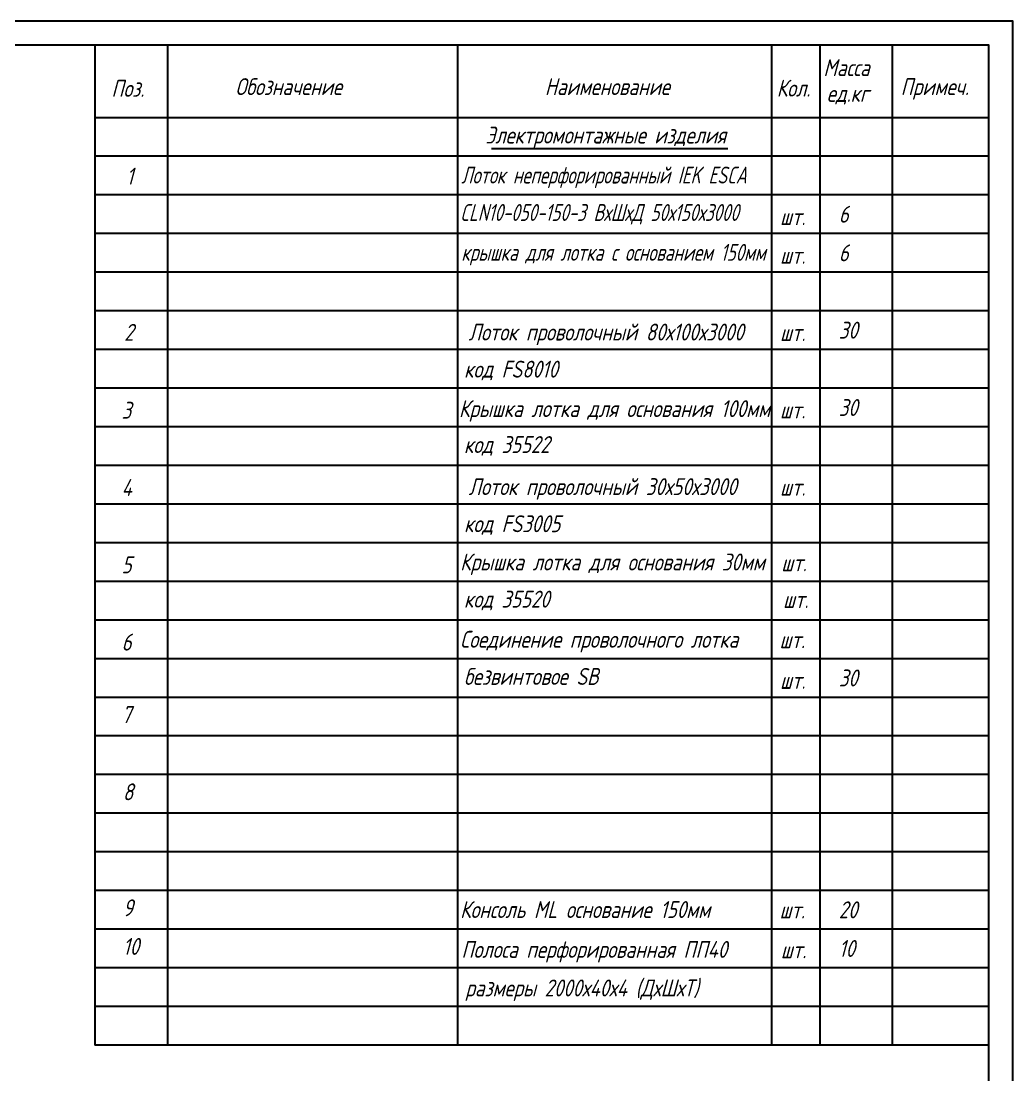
# Model space of a CAD drawing. Header units: millimetres. Extents: x 409 to 1826, y -2285 to 789.
# Drawn here: x 1254.7 to 1460, y -101.7 to 116.5 of the extents above; entities that cross this region are included whole.
import ezdxf

# ---------------------------------------------------------------- set-up
doc = ezdxf.new("R2010")
doc.units = ezdxf.units.MM
for name, color, linetype, lineweight in [('1-основная-05', 2, 'Continuous', 50), ('1-основная-06', 2, 'Continuous', 60), ('7-тонкая-текст.-02', 4, 'Continuous', 30), ('7-тонкая.текст-02', 4, 'Continuous', 30), ('Архитек.-025', 140, 'Continuous', 25), ('Тонкая', 7, 'Continuous', 30)]:
    doc.layers.add(name, color=color, linetype=linetype, lineweight=lineweight)
doc.layers.add('проводка', color=184, linetype='Continuous')
doc.styles.add('GOST тип А', font='GOST_A.TTF', dxfattribs={"oblique": 15})

msp = doc.modelspace()

# ---------------------------------------------------------------- linework, layer by layer
at = {"layer": '1-основная-05', "color": 7, "lineweight": 30}
msp.add_lwpolyline([(429, -472.5), (1455, -472.5), (1455, 111.5), (429, 111.5)], close=True, dxfattribs=at)
at = {"layer": '1-основная-06', "color": 7, "lineweight": 30}
for p, q in [((1270, 111.5), (1270, -95.5)), ((1285, 111.5), (1285, -95.5)), ((1345, 111.5), (1345, -95.5)), ((1410, 111.5), (1410, -95.5)), ((1420, 111.5), (1420, -95.5)), ((1435, 111.5), (1435, -95.5)), ((1455, 96.5), (1270, 96.5))]:
    msp.add_line(p, q, dxfattribs=at)
at = {"layer": '7-тонкая-текст.-02', "color": 7, "lineweight": 30, "ltscale": 0.8}
msp.add_line((1352.094, 90.134), (1401.023, 90.134), dxfattribs=at)
at = {"layer": 'Архитек.-025', "color": 7, "lineweight": 30}
msp.add_lwpolyline([(409, -477.5), (1460, -477.5), (1460, 116.5), (409, 116.5)], close=True, dxfattribs=at)
at = {"layer": 'Тонкая', "color": 7, "lineweight": 30}
for p, q in [((1455, 88.5), (1270, 88.5)), ((1455, 80.5), (1270, 80.5)), ((1455, 72.5), (1270, 72.5)), ((1455, 64.5), (1270, 64.5)), ((1455, 56.5), (1270, 56.5)), ((1455, 48.5), (1270, 48.5)), ((1455, 40.5), (1270, 40.5)), ((1455, 32.5), (1270, 32.5)), ((1455, 24.5), (1270, 24.5)), ((1455, 16.5), (1270, 16.5)), ((1455, 8.5), (1270, 8.5)), ((1455, 0.5), (1270, 0.5)), ((1455, -7.5), (1270, -7.5)), ((1455, -15.5), (1270, -15.5)), ((1455, -23.5), (1270, -23.5)), ((1455, -31.5), (1270, -31.5)), ((1455, -39.5), (1270, -39.5)), ((1455, -47.5), (1270, -47.5)), ((1455, -55.5), (1270, -55.5)), ((1455, -71.5), (1270, -71.5)), ((1455, -79.5), (1270, -79.5))]:
    msp.add_line(p, q, dxfattribs=at)
at = {"layer": 'Тонкая', "color": 7}
for p, q in [((1455, -63.5), (1270, -63.5)), ((1455, -87.5), (1270, -87.5)), ((1455, -95.5), (1270, -95.5))]:
    msp.add_line(p, q, dxfattribs=at)

# ---------------------------------------------------------------- texts
at = {"color": 7, "linetype": 'Continuous', "lineweight": -3, "style": 'GOST тип А', "oblique": 15}
for s, p in [('шт.', (1411.791, 74.264)), ('6', (1423.951, 74.764)), ('6', (1423.951, 66.764)), ('шт.', (1411.791, 66.264)), ('шт.', (1411.791, 50.264)), ('30', (1423.951, 50.764)), ('30', (1423.933, 34.748)), ('шт.', (1411.774, 34.248)), ('шт.', (1411.791, 18.264)), ('шт.', (1412.057, 2.605)), ('шт.', (1412.42, -4.995)), ('шт.', (1411.695, -13.318)), ('шт.', (1411.791, -21.736)), ('30', (1423.951, -21.236)), ('шт.', (1411.695, -69.261)), ('20', (1423.951, -69.236)), ('10', (1423.951, -77.236)), ('шт.', (1411.961, -77.509))]:
    msp.add_text(s, height=3.5, dxfattribs=at).set_placement(p)
at = {"layer": '7-тонкая-текст.-02', "color": 7, "lineweight": -3, "ltscale": 0.8, "style": 'GOST тип А', "oblique": 15}
for s, p in [('1', (1276.493, 82.646)), ('2', (1276.042, 50.32)), ('3', (1275.506, 34.183)), ('4', (1275.506, 18.183)), ('5', (1275.506, 2.183)), ('6', (1275.506, -13.817)), ('7', (1275.506, -28.816)), ('8', (1275.772, -44.814)), ('9', (1275.772, -68.814)), ('10', (1275.772, -76.814))]:
    msp.add_text(s, height=3.5, dxfattribs=at).set_placement(p)
at = {"layer": '7-тонкая.текст-02', "color": 7, "linetype": 'Continuous', "lineweight": -3, "style": 'GOST тип А', "oblique": 15}
for s, p in [('Масса', (1420.767, 105.111)), ('Поз.', (1273.39, 100.819)), ('Обозначение', (1299.055, 101.174)), ('Наименование', (1363.113, 101.174)), ('Кол.', (1411.109, 100.873)), ('Примеч.', (1436.763, 101.174)), ('ед.кг', (1421.472, 99.781)), ('Электромонтажные изделия', (1350.804, 91.154))]:
    msp.add_text(s, height=3.5, dxfattribs=at).set_placement(p)
at = {"layer": 'проводка', "color": 7, "lineweight": -3, "style": 'GOST тип А', "oblique": 15, "width": 0.9}
for s, p in [('Лоток неперфорированный IEK ESCA', (1345.818, 82.872)), ('CLN10-050-150-3 ВхШхД 50х150х3000', (1345.568, 75.122)), ('крышка для лотка с основанием 150мм', (1345.818, 66.872))]:
    msp.add_text(s, height=3.5, dxfattribs=at).set_placement(p)
at = {"layer": 'проводка', "color": 7, "lineweight": -3, "style": 'GOST тип А', "oblique": 15}
for s, p in [('Лоток проволочный 80х100х3000', (1347.318, 50.372)), ('код FS8010', (1346.386, 42.69)), ('Крышка лотка для основания 100мм', (1345.33, 34.517)), ('код 35522', (1346.368, 27.081)), ('Лоток проволочный 30х50х3000', (1347.318, 18.372)), ('код FS3005', (1346.386, 10.69)), ('Крышка лотка для основания 30мм', (1345.576, 2.763)), ('код 35520', (1346.368, -4.919)), ('Соединение проволочного лотка ', (1345.576, -13.237)), ('безвинтовое SB', (1346.368, -20.919)), ('Консоль МL основание 150мм', (1345.576, -69.18)), ('Полоса перфорированная ПП40', (1345.843, -77.428)), ('размеры 2000х40х4 (ДхШхТ)', (1346.641, -85.41))]:
    msp.add_text(s, height=3.5, dxfattribs=at).set_placement(p)

doc.saveas('drawing.dxf')
